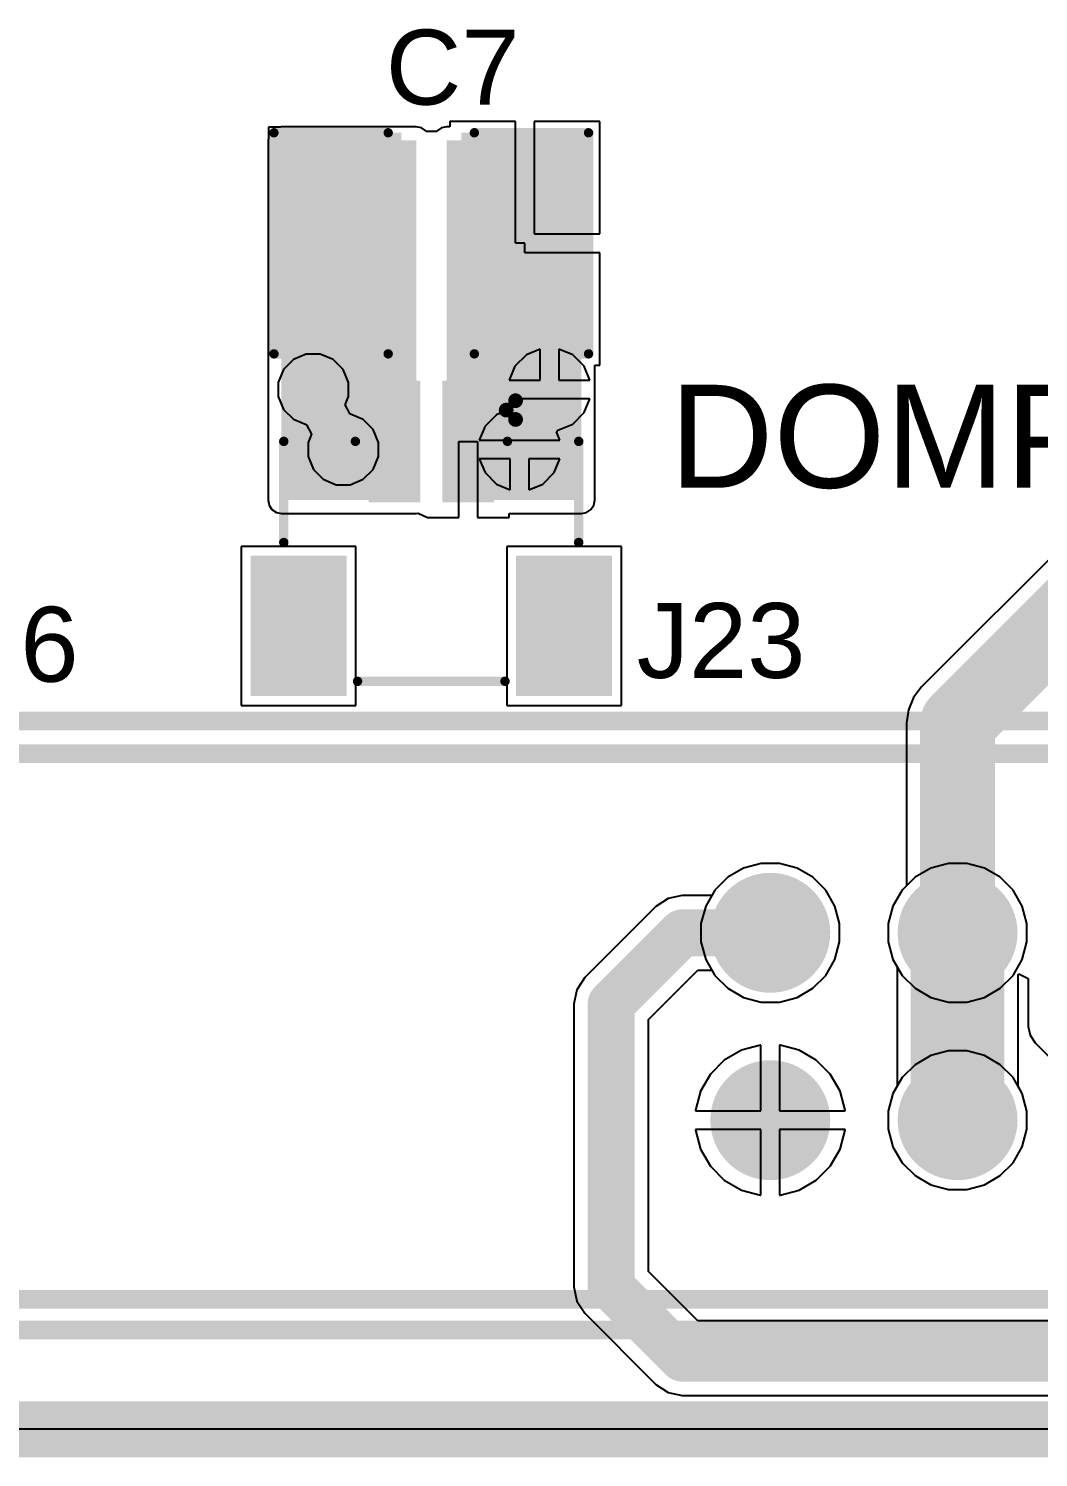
# Model space of a CAD drawing. Header units: millimetres. Extents: x -11 to 156, y -11 to 109.
# Drawn here: x 14.76 to 28.45, y -5.46 to 13.91 of the extents above; entities that cross this region are included whole.
import ezdxf

# ---------------------------------------------------------------- set-up
doc = ezdxf.new("R2010")
doc.units = ezdxf.units.MM
for name, color, linetype in [('BottomLayer', 5, 'Continuous'), ('BottomSolder', 6, 'Continuous'), ('Mechanical2', 216, 'Continuous'), ('MultiLayer', 9, 'Continuous'), ('PadHoleLayer', 156, 'Continuous'), ('TopLayer', 1, 'Continuous'), ('TopOverlay', 2, 'Continuous'), ('TopPaste', 8, 'Continuous'), ('TopSolder', 216, 'Continuous'), ('ViaHoleLayer', 16, 'Continuous')]:
    doc.layers.add(name, color=color, linetype=linetype)
doc.styles.add('Arial', font='', dxfattribs={"height": 0.2})
doc.styles.get('Arial').set_extended_font_data('Arial')

# ---------------------------------------------------------------- blocks, each defined once
blk = doc.blocks.new('BM02B_SRSS_TB_LF__SN__67')
at = {"layer": 'TopLayer'}
for points in [[(-0.798, 2.025), (-0.198, 2.025), (-0.198, 0.475), (-0.798, 0.475)], [(0.202, 2.025), (0.802, 2.025), (0.802, 0.475), (0.202, 0.475)], [(-2.4, -0.35), (-1.2, -0.35), (-1.2, -2.15), (-2.4, -2.15)], [(1.2, -0.35), (2.4, -0.35), (2.4, -2.15), (1.2, -2.15)]]:
    blk.add_hatch(color=1, dxfattribs=at).paths.add_polyline_path(points)
at = {"layer": 'TopPaste'}
for points in [[(-0.798, 2.025), (-0.198, 2.025), (-0.198, 0.475), (-0.798, 0.475)], [(0.202, 2.025), (0.802, 2.025), (0.802, 0.475), (0.202, 0.475)], [(-2.4, -0.35), (-1.2, -0.35), (-1.2, -2.15), (-2.4, -2.15)], [(1.2, -0.35), (2.4, -0.35), (2.4, -2.15), (1.2, -2.15)]]:
    blk.add_hatch(color=8, dxfattribs=at).paths.add_polyline_path(points)
at = {"layer": 'TopSolder'}
for points in [[(-0.849, 2.076), (-0.147, 2.076), (-0.147, 0.424), (-0.849, 0.424)], [(0.151, 2.076), (0.853, 2.076), (0.853, 0.424), (0.151, 0.424)], [(-2.451, -0.299), (-1.149, -0.299), (-1.149, -2.201), (-2.451, -2.201)], [(1.149, -0.299), (2.451, -0.299), (2.451, -2.201), (1.149, -2.201)]]:
    blk.add_hatch(color=216, dxfattribs=at).paths.add_polyline_path(points)
at = {"layer": 'TopOverlay'}
for points, const_width in [([(1.016, 1.676), (1.143, 1.803)], 0.2), ([(1.016, 1.676), (1.143, 1.549)], 0.2), ([(1.143, 1.549), (1.143, 1.803)], 0.2), ([(-2, 1.252), (-1.029, 1.252)], 0.127), ([(-2, -0.119), (-2, 1.252)], 0.127), ([(1.033, 1.252), (2, 1.252)], 0.127), ([(2, -0.119), (2, 1.252)], 0.127), ([(-1, -2), (1, -2)], 0.127)]:
    blk.add_lwpolyline(points, dxfattribs=dict(at, const_width=const_width))
for points, const_width in [([(0.966, 1.676, 1), (1.066, 1.676, 1)], 0.1), ([(0.966, 1.676, 1), (1.066, 1.676, 1)], 0.1), ([(1.093, 1.803, 1), (1.193, 1.803, 1)], 0.1), ([(1.093, 1.803, 1), (1.193, 1.803, 1)], 0.1), ([(1.093, 1.549, 1), (1.193, 1.549, 1)], 0.1), ([(1.093, 1.549, 1), (1.193, 1.549, 1)], 0.1), ([(-2.032, 1.252, 1), (-1.968, 1.252, 1)], 0.0635), ([(-2.032, 1.252, 1), (-1.968, 1.252, 1)], 0.0635), ([(-1.061, 1.252, 1), (-0.997, 1.252, 1)], 0.0635), ([(1.001, 1.252, 1), (1.065, 1.252, 1)], 0.0635), ([(1.968, 1.252, 1), (2.032, 1.252, 1)], 0.0635), ([(1.968, 1.252, 1), (2.032, 1.252, 1)], 0.0635), ([(-2.032, -0.119, 1), (-1.968, -0.119, 1)], 0.0635), ([(1.968, -0.119, 1), (2.032, -0.119, 1)], 0.0635), ([(-1.032, -2, 1), (-0.968, -2, 1)], 0.0635), ([(0.968, -2, 1), (1.032, -2, 1)], 0.0635)]:
    blk.add_lwpolyline(points, format="xyb", close=True, dxfattribs=dict(at, const_width=const_width))
blk = doc.blocks.new('2_54_2_7P_84')
at = {"layer": 'BottomLayer'}
h = blk.add_hatch(color=5, dxfattribs=at)
edge = h.paths.add_edge_path()
edge.add_arc((-7.62, 1.27), 0.762, 0, 360)
h = blk.add_hatch(color=5, dxfattribs=at)
edge = h.paths.add_edge_path()
edge.add_arc((-5.08, 1.27), 0.762, 0, 360)
h = blk.add_hatch(color=5, dxfattribs=at)
edge = h.paths.add_edge_path()
edge.add_arc((-7.62, -1.27), 0.762, 0, 360)
h = blk.add_hatch(color=5, dxfattribs=at)
edge = h.paths.add_edge_path()
edge.add_arc((-5.08, -1.27), 0.762, 0, 360)
at = {"layer": 'BottomSolder'}
h = blk.add_hatch(color=6, dxfattribs=at)
edge = h.paths.add_edge_path()
edge.add_arc((-7.62, 1.27), 0.813, 0, 360)
h = blk.add_hatch(color=6, dxfattribs=at)
edge = h.paths.add_edge_path()
edge.add_arc((-5.08, 1.27), 0.813, 0, 360)
h = blk.add_hatch(color=6, dxfattribs=at)
edge = h.paths.add_edge_path()
edge.add_arc((-7.62, -1.27), 0.813, 0, 360)
h = blk.add_hatch(color=6, dxfattribs=at)
edge = h.paths.add_edge_path()
edge.add_arc((-5.08, -1.27), 0.813, 0, 360)
at = {"layer": 'MultiLayer'}
h = blk.add_hatch(color=9, dxfattribs=at)
edge = h.paths.add_edge_path()
edge.add_arc((-7.62, 1.27), 0.762, 0, 360)
h = blk.add_hatch(color=9, dxfattribs=at)
edge = h.paths.add_edge_path()
edge.add_arc((-5.08, 1.27), 0.762, 0, 360)
h = blk.add_hatch(color=9, dxfattribs=at)
edge = h.paths.add_edge_path()
edge.add_arc((-7.62, -1.27), 0.762, 0, 360)
h = blk.add_hatch(color=9, dxfattribs=at)
edge = h.paths.add_edge_path()
edge.add_arc((-5.08, -1.27), 0.762, 0, 360)
at = {"layer": 'PadHoleLayer'}
h = blk.add_hatch(color=156, dxfattribs=at)
edge = h.paths.add_edge_path()
edge.add_arc((-7.62, 1.27), 0.5, 0, 360)
h = blk.add_hatch(color=156, dxfattribs=at)
edge = h.paths.add_edge_path()
edge.add_arc((-5.08, 1.27), 0.5, 0, 360)
h = blk.add_hatch(color=156, dxfattribs=at)
edge = h.paths.add_edge_path()
edge.add_arc((-7.62, -1.27), 0.5, 0, 360)
h = blk.add_hatch(color=156, dxfattribs=at)
edge = h.paths.add_edge_path()
edge.add_arc((-5.08, -1.27), 0.5, 0, 360)
at = {"layer": 'TopLayer'}
h = blk.add_hatch(color=1, dxfattribs=at)
edge = h.paths.add_edge_path()
edge.add_arc((-7.62, 1.27), 0.762, 0, 360)
h = blk.add_hatch(color=1, dxfattribs=at)
edge = h.paths.add_edge_path()
edge.add_arc((-5.08, 1.27), 0.762, 0, 360)
h = blk.add_hatch(color=1, dxfattribs=at)
edge = h.paths.add_edge_path()
edge.add_arc((-7.62, -1.27), 0.762, 0, 360)
h = blk.add_hatch(color=1, dxfattribs=at)
edge = h.paths.add_edge_path()
edge.add_arc((-5.08, -1.27), 0.762, 0, 360)
at = {"layer": 'TopSolder'}
h = blk.add_hatch(color=216, dxfattribs=at)
edge = h.paths.add_edge_path()
edge.add_arc((-7.62, 1.27), 0.813, 0, 360)
h = blk.add_hatch(color=216, dxfattribs=at)
edge = h.paths.add_edge_path()
edge.add_arc((-5.08, 1.27), 0.813, 0, 360)
h = blk.add_hatch(color=216, dxfattribs=at)
edge = h.paths.add_edge_path()
edge.add_arc((-7.62, -1.27), 0.813, 0, 360)
h = blk.add_hatch(color=216, dxfattribs=at)
edge = h.paths.add_edge_path()
edge.add_arc((-5.08, -1.27), 0.813, 0, 360)
at = {"layer": 'TopOverlay', "const_width": 0.254}
for points in [[(-18.504, 4.14), (18.51, 4.14)], [(-18.1, 3.7), (0, 3.7)], [(-18.1, -3.7), (-2.2, -3.7)], [(-18.504, -4.115), (18.504, -4.115)]]:
    blk.add_lwpolyline(points, dxfattribs=at)
blk = doc.blocks.new('C___1210_118')
at = {"layer": 'TopLayer'}
for points in [[(-2.032, 1.397), (-0.508, 1.397), (-0.508, -1.397), (-2.032, -1.397)], [(0.508, 1.397), (2.032, 1.397), (2.032, -1.397), (0.508, -1.397)]]:
    blk.add_hatch(color=1, dxfattribs=at).paths.add_polyline_path(points)
at = {"layer": 'TopPaste'}
for points in [[(-2.032, 1.397), (-0.508, 1.397), (-0.508, -1.397), (-2.032, -1.397)], [(0.508, 1.397), (2.032, 1.397), (2.032, -1.397), (0.508, -1.397)]]:
    blk.add_hatch(color=8, dxfattribs=at).paths.add_polyline_path(points)
at = {"layer": 'TopSolder'}
for points in [[(-2.1336, 1.4986), (-0.4064, 1.4986), (-0.4064, -1.4986), (-2.1336, -1.4986)], [(0.4064, 1.4986), (2.1336, 1.4986), (2.1336, -1.4986), (0.4064, -1.4986)]]:
    blk.add_hatch(color=216, dxfattribs=at).paths.add_polyline_path(points)
at = {"layer": 'TopOverlay', "const_width": 0.127}
for points in [[(-2.1336, 1.4986), (-2.1336, -1.4986)], [(-0.5842, 1.4986), (-2.1336, 1.4986)], [(2.1336, 1.4986), (0.5842, 1.4986)], [(2.1336, 1.4986), (2.1336, -1.4986)], [(-0.5842, -1.4986), (-2.1336, -1.4986)], [(2.1336, -1.4986), (0.5842, -1.4986)]]:
    blk.add_lwpolyline(points, dxfattribs=at)
at = {"layer": 'TopOverlay', "const_width": 0.0635}
for points in [[(-2.16535, 1.4986, 1), (-2.10185, 1.4986, 1)], [(-2.16535, 1.4986, 1), (-2.10185, 1.4986, 1)], [(-0.61595, 1.4986, 1), (-0.55245, 1.4986, 1)], [(0.55245, 1.4986, 1), (0.61595, 1.4986, 1)], [(2.10185, 1.4986, 1), (2.16535, 1.4986, 1)], [(2.10185, 1.4986, 1), (2.16535, 1.4986, 1)], [(-2.16535, -1.4986, 1), (-2.10185, -1.4986, 1)], [(-2.16535, -1.4986, 1), (-2.10185, -1.4986, 1)], [(-0.61595, -1.4986, 1), (-0.55245, -1.4986, 1)], [(0.55245, -1.4986, 1), (0.61595, -1.4986, 1)], [(2.10185, -1.4986, 1), (2.16535, -1.4986, 1)], [(2.10185, -1.4986, 1), (2.16535, -1.4986, 1)]]:
    blk.add_lwpolyline(points, format="xyb", close=True, dxfattribs=at)

msp = doc.modelspace()

# ---------------------------------------------------------------- hatches: boundary and pattern name
at = {"layer": 'BottomLayer'}
h = msp.add_hatch(color=5, dxfattribs=at)
edge = h.paths.add_edge_path()
edge.add_arc((18.618, 9.017), 0.3, 0, 360)
h = msp.add_hatch(color=5, dxfattribs=at)
edge = h.paths.add_edge_path()
edge.add_arc((21.823, 9.017), 0.3, 0, 360)
h = msp.add_hatch(color=5, dxfattribs=at)
edge = h.paths.add_edge_path()
edge.add_arc((19.025, 8.204), 0.3, 0, 360)
h = msp.add_hatch(color=5, dxfattribs=at)
edge = h.paths.add_edge_path()
edge.add_arc((21.416, 8.204), 0.3, 0, 360)
at = {"layer": 'BottomSolder'}
h = msp.add_hatch(color=6, dxfattribs=at)
edge = h.paths.add_edge_path()
edge.add_arc((18.618, 9.017), 0.402, 0, 360)
h = msp.add_hatch(color=6, dxfattribs=at)
edge = h.paths.add_edge_path()
edge.add_arc((21.823, 9.017), 0.402, 0, 360)
h = msp.add_hatch(color=6, dxfattribs=at)
edge = h.paths.add_edge_path()
edge.add_arc((19.025, 8.204), 0.402, 0, 360)
h = msp.add_hatch(color=6, dxfattribs=at)
edge = h.paths.add_edge_path()
edge.add_arc((21.416, 8.204), 0.402, 0, 360)
at = {"layer": 'TopLayer'}
for points in [[(20.015, 7.518), (20.015, 12.395), (18.186, 12.395), (18.186, 7.518)], [(22.254, 7.518), (22.254, 12.395), (20.426, 12.395), (20.426, 7.518)]]:
    msp.add_hatch(color=1, dxfattribs=at).paths.add_polyline_path(points)
h = msp.add_hatch(color=1, dxfattribs=at)
edge = h.paths.add_edge_path()
edge.add_arc((18.618, 9.017), 0.3, 0, 360)
h = msp.add_hatch(color=1, dxfattribs=at)
edge = h.paths.add_edge_path()
edge.add_arc((21.823, 9.017), 0.3, 0, 360)
h = msp.add_hatch(color=1, dxfattribs=at)
edge = h.paths.add_edge_path()
edge.add_arc((19.025, 8.204), 0.3, 0, 360)
h = msp.add_hatch(color=1, dxfattribs=at)
edge = h.paths.add_edge_path()
edge.add_arc((21.416, 8.204), 0.3, 0, 360)
at = {"layer": 'TopSolder'}
h = msp.add_hatch(color=216, dxfattribs=at)
edge = h.paths.add_edge_path()
edge.add_arc((18.618, 9.017), 0.402, 0, 360)
h = msp.add_hatch(color=216, dxfattribs=at)
edge = h.paths.add_edge_path()
edge.add_arc((21.823, 9.017), 0.402, 0, 360)
h = msp.add_hatch(color=216, dxfattribs=at)
edge = h.paths.add_edge_path()
edge.add_arc((19.025, 8.204), 0.402, 0, 360)
h = msp.add_hatch(color=216, dxfattribs=at)
edge = h.paths.add_edge_path()
edge.add_arc((21.416, 8.204), 0.402, 0, 360)
at = {"layer": 'ViaHoleLayer'}
h = msp.add_hatch(color=16, dxfattribs=at)
edge = h.paths.add_edge_path()
edge.add_arc((18.618, 9.017), 0.15, 0, 360)
h = msp.add_hatch(color=16, dxfattribs=at)
edge = h.paths.add_edge_path()
edge.add_arc((21.823, 9.017), 0.15, 0, 360)
h = msp.add_hatch(color=16, dxfattribs=at)
edge = h.paths.add_edge_path()
edge.add_arc((19.025, 8.204), 0.15, 0, 360)
h = msp.add_hatch(color=16, dxfattribs=at)
edge = h.paths.add_edge_path()
edge.add_arc((21.416, 8.204), 0.15, 0, 360)

# ---------------------------------------------------------------- linework, layer by layer
at = {"layer": 'BottomLayer'}
for p, q in [((18.523, 9.495), (18.348, 9.422)), ((18.713, 9.495), (18.523, 9.495)), ((18.889, 9.422), (18.713, 9.495)), ((21.696, 9.564), (21.509, 9.487)), ((21.696, 9.144), (21.696, 9.564)), ((22.136, 9.487), (21.95, 9.564)), ((21.95, 9.564), (21.95, 9.144)), ((18.348, 9.422), (18.213, 9.288)), ((19.023, 9.288), (18.889, 9.422)), ((21.353, 9.331), (21.276, 9.144)), ((21.509, 9.487), (21.353, 9.331)), ((22.292, 9.331), (22.136, 9.487)), ((22.37, 9.144), (22.292, 9.331)), ((18.213, 9.288), (18.14, 9.112)), ((18.14, 9.112), (18.14, 8.922)), ((19.096, 9.112), (19.023, 9.288)), ((19.096, 8.922), (19.096, 9.112)), ((21.276, 9.144), (21.696, 9.144)), ((21.95, 9.144), (22.37, 9.144)), ((18.14, 8.922), (18.213, 8.746)), ((19.049, 8.809), (19.096, 8.922)), ((18.213, 8.746), (18.348, 8.612)), ((19.119, 8.683), (19.049, 8.809)), ((21.306, 8.758), (21.102, 8.674)), ((22.37, 8.89), (21.276, 8.89)), ((21.276, 8.89), (21.321, 8.781)), ((21.321, 8.781), (21.306, 8.758)), ((22.292, 8.703), (22.37, 8.89)), ((18.348, 8.612), (18.52, 8.541)), ((18.52, 8.541), (18.524, 8.538)), ((18.524, 8.538), (18.594, 8.412)), ((19.123, 8.681), (19.119, 8.683)), ((19.295, 8.609), (19.123, 8.681)), ((19.43, 8.475), (19.295, 8.609)), ((21.102, 8.674), (20.947, 8.518)), ((21.933, 8.463), (22.136, 8.547)), ((22.136, 8.547), (22.292, 8.703)), ((18.594, 8.412), (18.547, 8.299)), ((19.502, 8.299), (19.43, 8.475)), ((20.947, 8.518), (20.869, 8.331)), ((20.869, 8.331), (21.963, 8.331)), ((21.918, 8.441), (21.933, 8.463)), ((21.963, 8.331), (21.918, 8.441)), ((18.547, 8.299), (18.547, 8.109)), ((19.502, 8.109), (19.502, 8.299)), ((18.547, 8.109), (18.62, 7.934)), ((19.43, 7.934), (19.502, 8.109)), ((21.289, 8.077), (20.869, 8.077)), ((20.869, 8.077), (20.947, 7.89)), ((21.289, 7.657), (21.289, 8.077)), ((21.963, 8.077), (21.543, 8.077)), ((21.543, 8.077), (21.543, 7.657)), ((21.886, 7.89), (21.963, 8.077)), ((18.62, 7.934), (18.754, 7.799)), ((18.754, 7.799), (18.93, 7.726)), ((19.12, 7.726), (19.295, 7.799)), ((19.295, 7.799), (19.43, 7.934)), ((20.947, 7.89), (21.102, 7.735)), ((21.73, 7.735), (21.886, 7.89)), ((18.93, 7.726), (19.12, 7.726)), ((21.102, 7.735), (21.289, 7.657)), ((21.543, 7.657), (21.73, 7.735)), ((24.453, 2.527), (24.239, 2.403)), ((24.692, 2.591), (24.453, 2.527)), ((24.94, 2.591), (24.692, 2.591)), ((25.179, 2.527), (24.94, 2.591)), ((25.393, 2.403), (25.179, 2.527)), ((26.993, 2.527), (26.779, 2.403)), ((27.232, 2.591), (26.993, 2.527)), ((27.48, 2.591), (27.232, 2.591)), ((27.719, 2.527), (27.48, 2.591)), ((27.933, 2.403), (27.719, 2.527)), ((24.239, 2.403), (24.064, 2.228)), ((25.568, 2.228), (25.393, 2.403)), ((26.779, 2.403), (26.604, 2.228)), ((28.108, 2.228), (27.933, 2.403)), ((24.064, 2.228), (23.94, 2.014)), ((25.692, 2.014), (25.568, 2.228)), ((26.604, 2.228), (26.48, 2.014)), ((28.232, 2.014), (28.108, 2.228)), ((23.94, 2.014), (23.876, 1.775)), ((25.756, 1.775), (25.692, 2.014)), ((26.48, 2.014), (26.416, 1.775)), ((28.296, 1.775), (28.232, 2.014)), ((23.876, 1.775), (23.876, 1.527)), ((25.756, 1.527), (25.756, 1.775)), ((26.416, 1.775), (26.416, 1.527)), ((28.296, 1.527), (28.296, 1.775)), ((23.876, 1.527), (23.94, 1.288)), ((25.692, 1.288), (25.756, 1.527)), ((26.416, 1.527), (26.48, 1.288)), ((28.232, 1.288), (28.296, 1.527)), ((23.94, 1.288), (24.064, 1.074)), ((25.568, 1.074), (25.692, 1.288)), ((26.48, 1.288), (26.604, 1.074)), ((28.108, 1.074), (28.232, 1.288)), ((24.064, 1.074), (24.239, 0.899)), ((25.393, 0.899), (25.568, 1.074)), ((26.604, 1.074), (26.779, 0.899)), ((27.933, 0.899), (28.108, 1.074)), ((24.239, 0.899), (24.453, 0.775)), ((24.453, 0.775), (24.692, 0.711)), ((24.94, 0.711), (25.179, 0.775)), ((25.179, 0.775), (25.393, 0.899)), ((26.779, 0.899), (26.993, 0.775)), ((26.993, 0.775), (27.232, 0.711)), ((27.48, 0.711), (27.719, 0.775)), ((27.719, 0.775), (27.933, 0.899)), ((24.692, 0.711), (24.94, 0.711)), ((27.232, 0.711), (27.48, 0.711)), ((24.424, 0.058), (24.192, -0.076)), ((24.682, 0.127), (24.424, 0.058)), ((24.689, 0.127), (24.682, 0.127)), ((24.689, -0.762), (24.689, 0.127)), ((24.95, 0.127), (24.943, 0.127)), ((24.943, 0.127), (24.943, -0.762)), ((25.208, 0.058), (24.95, 0.127)), ((25.44, -0.076), (25.208, 0.058)), ((27.232, 0.051), (26.993, -0.013)), ((27.48, 0.051), (27.232, 0.051)), ((27.719, -0.013), (27.48, 0.051)), ((24.192, -0.076), (24.003, -0.265)), ((25.629, -0.265), (25.44, -0.076)), ((26.779, -0.137), (26.604, -0.312)), ((26.993, -0.013), (26.779, -0.137)), ((27.933, -0.137), (27.719, -0.013)), ((28.108, -0.312), (27.933, -0.137)), ((24.003, -0.265), (23.869, -0.497)), ((25.763, -0.497), (25.629, -0.265)), ((26.604, -0.312), (26.48, -0.526)), ((28.232, -0.526), (28.108, -0.312)), ((23.869, -0.497), (23.8, -0.755)), ((25.832, -0.755), (25.763, -0.497)), ((26.48, -0.526), (26.416, -0.765)), ((28.296, -0.765), (28.232, -0.526)), ((23.8, -0.755), (23.8, -0.762)), ((23.8, -0.762), (24.689, -0.762)), ((24.943, -0.762), (25.832, -0.762)), ((25.832, -0.762), (25.832, -0.755)), ((26.416, -0.765), (26.416, -1.013)), ((28.296, -1.013), (28.296, -0.765)), ((24.689, -1.016), (23.8, -1.016)), ((23.8, -1.016), (23.8, -1.023)), ((23.8, -1.023), (23.869, -1.281)), ((24.689, -1.905), (24.689, -1.016)), ((25.832, -1.016), (24.943, -1.016)), ((24.943, -1.016), (24.943, -1.905)), ((25.763, -1.281), (25.832, -1.023)), ((25.832, -1.023), (25.832, -1.016)), ((26.416, -1.013), (26.48, -1.252)), ((28.232, -1.252), (28.296, -1.013)), ((23.869, -1.281), (24.003, -1.513)), ((25.629, -1.513), (25.763, -1.281)), ((26.48, -1.252), (26.604, -1.466)), ((28.108, -1.466), (28.232, -1.252)), ((24.003, -1.513), (24.192, -1.702)), ((25.44, -1.702), (25.629, -1.513)), ((26.604, -1.466), (26.779, -1.641)), ((27.933, -1.641), (28.108, -1.466)), ((24.192, -1.702), (24.424, -1.836)), ((25.208, -1.836), (25.44, -1.702)), ((26.779, -1.641), (26.993, -1.765)), ((27.719, -1.765), (27.933, -1.641)), ((24.424, -1.836), (24.682, -1.905)), ((24.682, -1.905), (24.689, -1.905)), ((24.943, -1.905), (24.95, -1.905)), ((24.95, -1.905), (25.208, -1.836)), ((26.993, -1.765), (27.232, -1.829)), ((27.232, -1.829), (27.48, -1.829)), ((27.48, -1.829), (27.719, -1.765)), ((155.575, -5.08), (-3.226, -5.08))]:
    msp.add_line(p, q, dxfattribs=at)
at = {"layer": 'Mechanical2', "const_width": 0.762}
msp.add_lwpolyline([(-3.226, -5.08), (155.575, -5.08)], dxfattribs=at)
at = {"layer": 'TopLayer'}
for p, q in [((35.655, 13.773), (26.867, 4.985)), ((21.361, 12.649), (20.472, 12.649)), ((20.472, 12.649), (20.472, 12.576)), ((21.361, 10.998), (21.361, 12.649)), ((22.504, 12.649), (21.615, 12.649)), ((21.615, 12.649), (21.615, 11.125)), ((22.504, 11.125), (22.504, 12.649)), ((18.009, 12.413), (18.005, 12.395)), ((18.169, 12.573), (18.009, 12.573)), ((18.009, 12.573), (18.009, 12.413)), ((18.186, 12.576), (18.169, 12.573)), ((20.015, 12.576), (18.186, 12.576)), ((20.085, 12.563), (20.015, 12.576)), ((20.143, 12.523), (20.085, 12.563)), ((20.149, 12.515), (20.143, 12.523)), ((20.292, 12.515), (20.149, 12.515)), ((20.297, 12.523), (20.292, 12.515)), ((20.356, 12.563), (20.297, 12.523)), ((20.426, 12.576), (20.356, 12.563)), ((20.472, 12.576), (20.426, 12.576)), ((18.005, 12.395), (18.005, 7.518)), ((21.615, 11.125), (22.504, 11.125)), ((21.488, 10.998), (21.361, 10.998)), ((21.488, 10.871), (21.488, 10.998)), ((22.504, 10.871), (21.488, 10.871)), ((22.504, 9.347), (22.504, 10.871)), ((22.436, 7.518), (22.436, 9.347)), ((22.436, 9.347), (22.504, 9.347)), ((20.593, 7.282), (20.593, 8.311)), ((20.593, 8.311), (20.847, 8.311)), ((20.847, 8.311), (20.847, 7.282)), ((18.005, 7.518), (18.019, 7.449)), ((18.019, 7.449), (18.058, 7.39)), ((18.058, 7.39), (18.117, 7.351)), ((22.324, 7.351), (22.383, 7.39)), ((22.383, 7.39), (22.422, 7.449)), ((22.422, 7.449), (22.436, 7.518)), ((18.117, 7.351), (18.186, 7.337)), ((18.186, 7.337), (20.015, 7.337)), ((20.015, 7.337), (20.039, 7.342)), ((20.039, 7.342), (20.166, 7.282)), ((20.166, 7.282), (20.166, 7.282)), ((20.166, 7.282), (20.593, 7.282)), ((20.847, 7.282), (21.274, 7.282)), ((21.274, 7.282), (21.274, 7.337)), ((21.274, 7.337), (22.254, 7.337)), ((22.254, 7.337), (22.324, 7.351)), ((19.196, 6.889), (17.641, 6.889)), ((17.641, 6.889), (17.641, 4.733)), ((19.196, 4.733), (19.196, 6.889)), ((22.796, 6.889), (21.241, 6.889)), ((21.241, 6.889), (21.241, 4.733)), ((22.796, 4.733), (22.796, 6.889)), ((26.867, 4.985), (26.757, 4.842)), ((17.641, 4.733), (19.196, 4.733)), ((21.241, 4.733), (22.796, 4.733)), ((26.688, 4.675), (26.664, 4.496)), ((26.757, 4.842), (26.688, 4.675)), ((26.664, 4.496), (26.664, 2.288)), ((24.453, 2.527), (24.239, 2.403)), ((24.692, 2.591), (24.453, 2.527)), ((24.94, 2.591), (24.692, 2.591)), ((25.179, 2.527), (24.94, 2.591)), ((25.393, 2.403), (25.179, 2.527)), ((24.239, 2.403), (24.064, 2.228)), ((25.568, 2.228), (25.393, 2.403)), ((23.622, 2.156), (23.429, 2.118)), ((24.022, 2.156), (23.622, 2.156)), ((24.064, 2.228), (24.022, 2.156)), ((25.692, 2.014), (25.568, 2.228)), ((26.604, 2.228), (26.48, 2.014)), ((26.664, 2.288), (26.604, 2.228)), ((23.265, 2.008), (22.3, 1.043)), ((23.429, 2.118), (23.265, 2.008)), ((25.756, 1.775), (25.692, 2.014)), ((26.48, 2.014), (26.416, 1.775)), ((25.756, 1.527), (25.756, 1.775)), ((26.416, 1.775), (26.416, 1.527)), ((25.692, 1.288), (25.756, 1.527)), ((26.416, 1.527), (26.48, 1.288)), ((25.568, 1.074), (25.692, 1.288)), ((26.48, 1.288), (26.536, 1.191)), ((26.536, 1.191), (26.536, -0.429)), ((22.3, 1.043), (22.19, 0.879)), ((23.162, 0.477), (23.831, 1.146)), ((23.831, 1.146), (24.022, 1.146)), ((24.022, 1.146), (24.064, 1.074)), ((24.064, 1.074), (24.239, 0.899)), ((25.393, 0.899), (25.568, 1.074)), ((28.176, 1.085), (28.188, 1.094)), ((28.176, -0.429), (28.176, 1.085)), ((28.188, 1.094), (28.315, 1.032)), ((28.315, 1.032), (28.315, 0.381)), ((22.19, 0.879), (22.152, 0.686)), ((24.239, 0.899), (24.453, 0.775)), ((24.453, 0.775), (24.692, 0.711)), ((24.94, 0.711), (25.179, 0.775)), ((25.179, 0.775), (25.393, 0.899)), ((22.152, 0.686), (22.152, -3.15)), ((24.692, 0.711), (24.94, 0.711)), ((23.162, -2.94), (23.162, 0.477)), ((28.315, 0.381), (28.339, 0.262)), ((28.339, 0.262), (28.406, 0.161)), ((24.424, 0.058), (24.192, -0.076)), ((24.682, 0.127), (24.424, 0.058)), ((24.689, 0.127), (24.682, 0.127)), ((24.689, -0.762), (24.689, 0.127)), ((24.95, 0.127), (24.943, 0.127)), ((24.943, 0.127), (24.943, -0.762)), ((25.208, 0.058), (24.95, 0.127)), ((25.44, -0.076), (25.208, 0.058)), ((28.406, 0.161), (29.047, -0.48)), ((24.192, -0.076), (24.003, -0.265)), ((25.629, -0.265), (25.44, -0.076)), ((24.003, -0.265), (23.869, -0.497)), ((25.763, -0.497), (25.629, -0.265)), ((23.869, -0.497), (23.8, -0.755)), ((25.832, -0.755), (25.763, -0.497)), ((26.48, -0.526), (26.416, -0.765)), ((26.536, -0.429), (26.48, -0.526)), ((28.232, -0.526), (28.176, -0.429)), ((28.296, -0.765), (28.232, -0.526)), ((23.8, -0.755), (23.8, -0.762)), ((23.8, -0.762), (24.689, -0.762)), ((24.943, -0.762), (25.832, -0.762)), ((25.832, -0.762), (25.832, -0.755)), ((26.416, -0.765), (26.416, -1.013)), ((28.296, -1.013), (28.296, -0.765)), ((24.689, -1.016), (23.8, -1.016)), ((23.8, -1.016), (23.8, -1.023)), ((23.8, -1.023), (23.869, -1.281)), ((24.689, -1.905), (24.689, -1.016)), ((25.832, -1.016), (24.943, -1.016)), ((24.943, -1.016), (24.943, -1.905)), ((25.763, -1.281), (25.832, -1.023)), ((25.832, -1.023), (25.832, -1.016)), ((26.416, -1.013), (26.48, -1.252)), ((28.232, -1.252), (28.296, -1.013)), ((23.869, -1.281), (24.003, -1.513)), ((25.629, -1.513), (25.763, -1.281)), ((26.48, -1.252), (26.604, -1.466)), ((28.108, -1.466), (28.232, -1.252)), ((24.003, -1.513), (24.192, -1.702)), ((25.44, -1.702), (25.629, -1.513)), ((26.604, -1.466), (26.779, -1.641)), ((27.933, -1.641), (28.108, -1.466)), ((24.192, -1.702), (24.424, -1.836)), ((25.208, -1.836), (25.44, -1.702)), ((26.779, -1.641), (26.993, -1.765)), ((27.719, -1.765), (27.933, -1.641)), ((24.424, -1.836), (24.682, -1.905)), ((24.682, -1.905), (24.689, -1.905)), ((24.943, -1.905), (24.95, -1.905)), ((24.95, -1.905), (25.208, -1.836)), ((26.993, -1.765), (27.232, -1.829)), ((27.232, -1.829), (27.48, -1.829)), ((27.48, -1.829), (27.719, -1.765)), ((23.831, -3.61), (23.162, -2.94)), ((22.152, -3.15), (22.19, -3.343)), ((22.19, -3.343), (22.3, -3.507)), ((22.3, -3.507), (23.265, -4.472)), ((103.016, -3.61), (23.831, -3.61)), ((23.265, -4.472), (23.429, -4.581)), ((23.429, -4.581), (23.622, -4.62)), ((23.622, -4.62), (103.226, -4.62)), ((155.575, -5.08), (-3.226, -5.08))]:
    msp.add_line(p, q, dxfattribs=at)
for points, const_width in [([(27.356, 4.496), (36.144, 13.284)], 1.016), ([(27.356, 1.651), (27.356, 4.496)], 1.016), ([(27.356, -0.889), (27.356, 1.651)], 1.27), ([(22.657, 0.686), (23.622, 1.651)], 0.635), ([(23.622, 1.651), (24.816, 1.651)], 0.635), ([(22.657, -3.15), (22.657, 0.686)], 0.635), ([(22.657, -3.15), (23.622, -4.115)], 0.635), ([(23.622, -4.115), (103.226, -4.115)], 0.635)]:
    msp.add_lwpolyline(points, dxfattribs=dict(at, const_width=const_width))
for points, const_width in [([(27.102, 4.496, 1), (27.61, 4.496, 1)], 0.508), ([(27.102, 4.496, 1), (27.61, 4.496, 1)], 0.508), ([(27.038, 1.651, 1), (27.673, 1.651, 1)], 0.635), ([(27.102, 1.651, 1), (27.61, 1.651, 1)], 0.508), ([(23.463, 1.651, 1), (23.781, 1.651, 1)], 0.318), ([(23.463, 1.651, 1), (23.781, 1.651, 1)], 0.318), ([(24.657, 1.651, 1), (24.975, 1.651, 1)], 0.318), ([(22.498, 0.686, 1), (22.816, 0.686, 1)], 0.318), ([(22.498, 0.686, 1), (22.816, 0.686, 1)], 0.318), ([(27.038, -0.889, 1), (27.673, -0.889, 1)], 0.635), ([(22.498, -3.15, 1), (22.816, -3.15, 1)], 0.318), ([(22.498, -3.15, 1), (22.816, -3.15, 1)], 0.318), ([(23.463, -4.115, 1), (23.781, -4.115, 1)], 0.318), ([(23.463, -4.115, 1), (23.781, -4.115, 1)], 0.318)]:
    msp.add_lwpolyline(points, format="xyb", close=True, dxfattribs=dict(at, const_width=const_width))

# ---------------------------------------------------------------- block references
at = {"rotation": 180}
msp.add_blockref('C___1210_118', (20.218, 10.998), dxfattribs=at)
for name, p in [('BM02B_SRSS_TB_LF__SN__67', (20.218, 7.061)), ('2_54_2_7P_84', (32.436, 0.381))]:
    msp.add_blockref(name, p)

# ---------------------------------------------------------------- texts
at = {"layer": 'TopOverlay', "style": 'Arial'}
for s, height, p in [('C7', 1.016, (19.601, 12.878)), ('DOMPWR', 1.397, (23.45, 7.684)), ('J6', 1.016, (13.936, 5.055)), ('J23', 1.016, (23.004, 5.106))]:
    msp.add_text(s, height=height, dxfattribs=at).set_placement(p)

doc.saveas('drawing.dxf')
